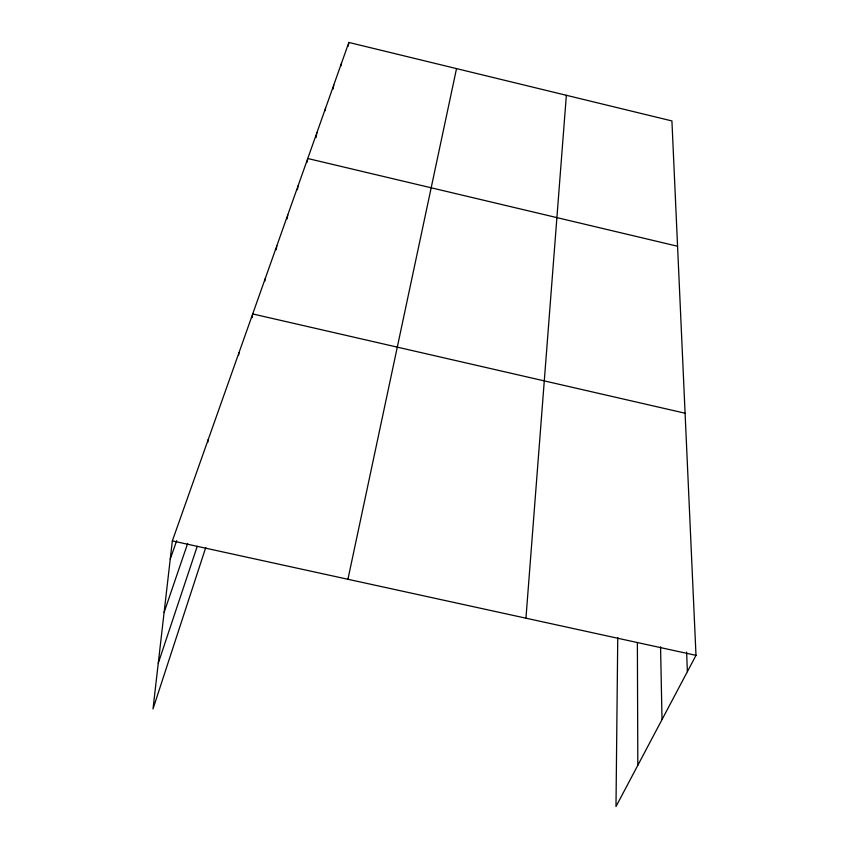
<?xml version="1.0" encoding="UTF-8"?>
<svg xmlns="http://www.w3.org/2000/svg" width="849" height="849" viewBox="0 0 849 849"><rect width="100%" height="100%" fill="white"/><g stroke="black" fill="none" stroke-linecap="round" stroke-linejoin="round"><path stroke-width="1.27" d="M617.754 637.514L615.992 806.55L696 655.354L671.92 120.94L348.854 42.45L172.336 540.898L153 708.947L205.766 547.456M525.945 618.178L566.357 95.3M207.909 442.053L208.249 439.485M238.601 355.275L238.962 352.76M252.153 317.675L252.524 315.181M264.792 281.242L265.164 278.769M276.212 249.776L276.827 245.839M287.153 218.819L287.769 214.935M297.437 189.709L298.063 185.878M307.126 162.286L307.752 158.508L677.566 246.242M316.061 137.644L316.9 132.677M325.125 110.72L325.549 108.269M333.052 89.081L333.731 85.155M341.043 65.829L341.489 63.251M348.186 46.26L348.854 42.45M347.92 579.273L456.529 68.61M158.264 663.186L197.244 546.321M164.112 612.373L187.65 543.487M170.246 559.067L176.709 540.633M172.336 540.898L696 655.354M252.705 313.939L685.09 413.219M686.618 652.096L687.372 671.665M660.564 646.853L662.018 719.559M637.376 642.513L637.822 765.289"/></g></svg>
